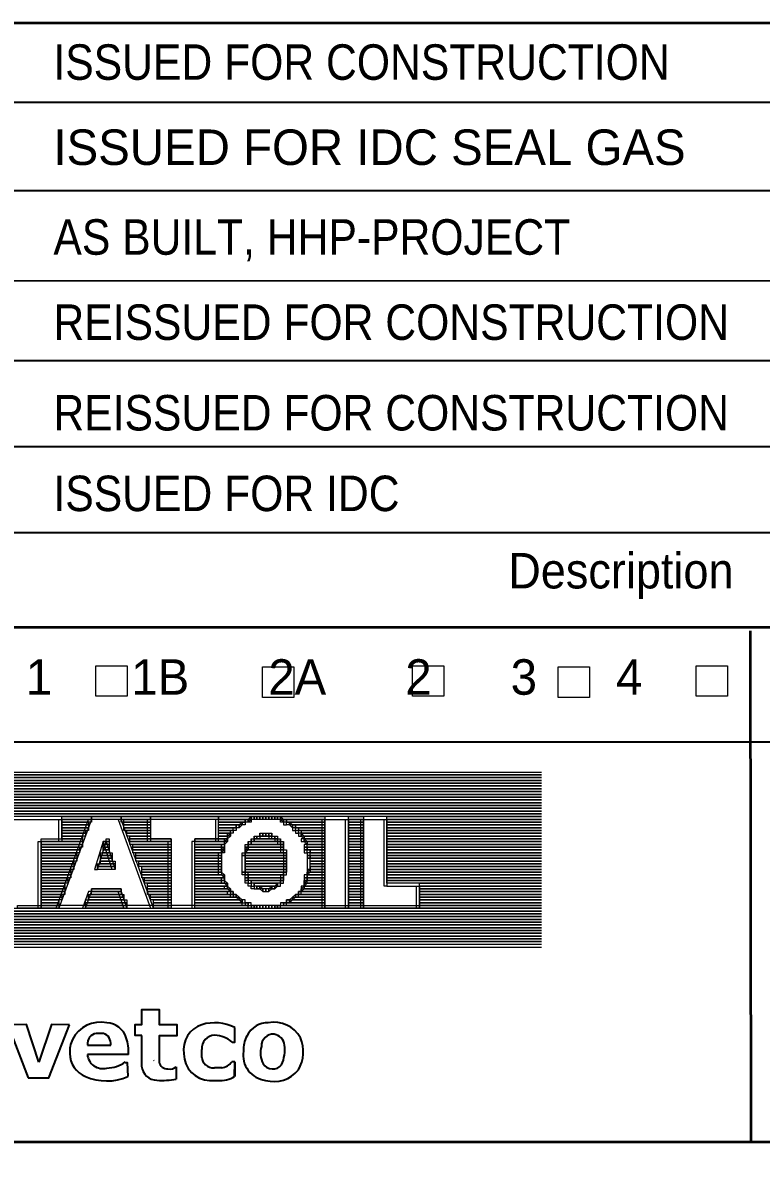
# Model space of a CAD drawing. Header units: millimetres. Extents: x 2 to 843, y -2 to 592.
# Drawn here: x 683.9 to 736, y 80.8 to 161.6 of the extents above; entities that cross this region are included whole.
import ezdxf

# ---------------------------------------------------------------- set-up
doc = ezdxf.new("R2010")
doc.units = ezdxf.units.MM
doc.layers.add('1', color=7, linetype='Continuous', lineweight=13)
doc.layers.add('35', color=7, linetype='Continuous', lineweight=25)
doc.layers.add('36', color=7, linetype='Continuous')

msp = doc.modelspace()

# ---------------------------------------------------------------- linework, layer by layer
at = {"layer": '1', "lineweight": 35}
for p, q in [((650.479, 161.569), (830.701, 161.569)), ((830.898, 118.987), (650.449, 118.972)), ((735.191, 118.732), (735.23, 82.687))]:
    msp.add_line(p, q, dxfattribs=at)
at = {"layer": '1', "lineweight": 25}
for p, q in [((650.466, 149.771), (830.91, 149.771)), ((650.468, 143.446), (830.909, 143.349)), ((650.469, 137.787), (830.911, 137.782)), ((650.458, 131.728), (830.916, 131.728)), ((650.454, 125.664), (830.904, 125.664)), ((650.364, 110.915), (830.917, 110.915))]:
    msp.add_line(p, q, dxfattribs=at)
at = {"layer": '1'}
for p, q in [((661.028, 108.78), (720.48, 108.78)), ((661.028, 108.584), (720.48, 108.584)), ((661.028, 108.388), (720.48, 108.388)), ((669.364, 108.192), (720.48, 108.192)), ((669.572, 107.996), (720.48, 107.996)), ((669.78, 107.801), (720.48, 107.801)), ((669.989, 107.605), (720.48, 107.605)), ((670.198, 107.409), (720.48, 107.409)), ((670.406, 107.213), (720.48, 107.213)), ((670.614, 107.017), (720.48, 107.017)), ((670.823, 106.821), (720.48, 106.821)), ((671.031, 106.626), (720.48, 106.626)), ((671.239, 106.626), (720.48, 106.626)), ((671.448, 106.43), (720.48, 106.43)), ((671.656, 106.234), (720.48, 106.234)), ((672.073, 106.038), (720.48, 106.038)), ((679.783, 105.843), (720.48, 105.843)), ((709.582, 105.646), (720.48, 105.646)), ((709.582, 105.45), (720.48, 105.45)), ((709.582, 105.255), (720.48, 105.255)), ((709.582, 105.059), (720.48, 105.059)), ((709.582, 104.863), (720.48, 104.863)), ((709.582, 104.667), (720.48, 104.667)), ((709.582, 104.472), (720.48, 104.472)), ((709.582, 104.276), (720.48, 104.276)), ((709.582, 104.08), (720.48, 104.08)), ((709.582, 103.884), (720.48, 103.884)), ((709.582, 103.688), (720.48, 103.688)), ((709.582, 103.492), (720.48, 103.492)), ((709.582, 103.296), (720.48, 103.296)), ((709.582, 103.101), (720.48, 103.101)), ((709.582, 102.905), (720.48, 102.905)), ((709.582, 102.709), (720.48, 102.709)), ((709.582, 102.513), (720.48, 102.513)), ((709.582, 102.317), (720.48, 102.317)), ((709.582, 102.121), (720.48, 102.121)), ((709.582, 101.925), (720.48, 101.925)), ((709.582, 101.73), (720.48, 101.73)), ((709.582, 101.534), (720.48, 101.534)), ((709.582, 101.338), (720.48, 101.338)), ((709.582, 101.143), (720.48, 101.143)), ((711.875, 100.946), (720.48, 100.946)), ((711.875, 100.75), (720.48, 100.75)), ((711.875, 100.555), (720.48, 100.555)), ((711.875, 100.359), (720.48, 100.359)), ((711.875, 100.163), (720.48, 100.163)), ((711.875, 99.967), (720.48, 99.967)), ((711.875, 99.772), (720.48, 99.772)), ((711.875, 99.576), (720.48, 99.576)), ((711.875, 99.38), (720.48, 99.38)), ((671.239, 98.596), (720.48, 98.596)), ((671.448, 98.792), (720.48, 98.792)), ((671.865, 98.988), (720.48, 98.988)), ((672.073, 98.988), (720.48, 98.988)), ((679.991, 99.184), (720.48, 99.184)), ((661.028, 98.009), (720.48, 98.009)), ((661.028, 97.813), (720.48, 97.813)), ((669.572, 98.009), (720.48, 98.009)), ((670.406, 98.205), (720.48, 98.205)), ((670.823, 98.401), (720.48, 98.401)), ((661.028, 97.617), (720.48, 97.617)), ((661.028, 97.421), (720.48, 97.421)), ((661.028, 97.225), (720.48, 97.225)), ((661.028, 97.03), (720.48, 97.03)), ((661.028, 96.834), (720.48, 96.834))]:
    msp.add_line(p, q, dxfattribs=at)
at = {"layer": '1', "lineweight": 25}
msp.add_lwpolyline([(650.617, 155.977), (749.436, 155.977), (830.854, 155.977)], dxfattribs=at)
at = {"layer": '1'}
for points in [[(689.05, 116.265), (691.261, 116.265), (691.261, 114.12), (689.05, 114.12)], [(700.8, 116.19), (703.011, 116.19), (703.011, 114.045), (700.8, 114.045)], [(711.382, 116.265), (713.593, 116.265), (713.593, 114.12), (711.382, 114.12)], [(721.653, 116.19), (723.864, 116.19), (723.864, 114.045), (721.653, 114.045)], [(731.38, 116.265), (733.591, 116.265), (733.591, 114.12), (731.38, 114.12)], [(686.66, 105.646), (681.867, 105.646), (681.867, 105.45), (686.66, 105.45)], [(686.243, 99.184), (688.535, 105.45), (688.744, 105.45), (686.451, 99.184)], [(686.451, 103.884), (686.451, 105.45), (686.66, 105.45), (686.66, 103.884)], [(686.66, 105.646), (688.744, 105.646), (688.744, 105.45), (686.66, 105.45)], [(686.66, 105.45), (688.744, 105.45), (688.744, 105.255), (686.66, 105.255)], [(686.66, 105.45), (688.744, 105.45), (688.744, 105.255), (686.66, 105.255)], [(686.66, 105.255), (688.535, 105.255), (688.535, 105.059), (686.66, 105.059)], [(686.66, 105.059), (688.535, 105.059), (688.535, 104.863), (686.66, 104.863)], [(688.744, 105.646), (690.828, 105.646), (690.828, 105.45), (688.744, 105.45)], [(690.619, 105.45), (692.912, 99.184), (693.12, 99.184), (690.828, 105.45)], [(690.828, 105.646), (692.912, 105.646), (692.912, 105.45), (690.828, 105.45)], [(690.828, 105.45), (692.912, 105.45), (692.912, 105.255), (690.828, 105.255)], [(691.036, 105.45), (692.912, 105.45), (692.912, 105.255), (691.036, 105.255)], [(691.036, 105.255), (692.912, 105.255), (692.912, 105.059), (691.036, 105.059)], [(691.036, 105.059), (692.912, 105.059), (692.912, 104.863), (691.036, 104.863)], [(692.703, 103.884), (692.703, 105.45), (692.912, 105.45), (692.912, 103.884)], [(692.912, 105.646), (697.704, 105.646), (697.704, 105.45), (692.912, 105.45)], [(697.496, 105.45), (697.496, 103.884), (697.704, 103.884), (697.704, 105.45)], [(697.704, 105.646), (700.622, 105.646), (700.622, 105.45), (697.704, 105.45)], [(697.704, 105.45), (699.997, 105.45), (699.997, 105.255), (697.704, 105.255)], [(697.704, 105.45), (699.58, 105.45), (699.58, 105.255), (697.704, 105.255)], [(697.704, 105.255), (699.372, 105.255), (699.372, 105.059), (697.704, 105.059)], [(697.704, 105.059), (698.954, 105.059), (698.954, 104.863), (697.704, 104.863)], [(698.954, 105.059), (699.163, 105.059), (699.163, 104.863), (698.954, 104.863)], [(699.163, 105.059), (699.372, 105.255), (699.372, 105.059), (699.163, 104.863)], [(699.163, 105.059), (699.163, 105.059), (699.163, 104.863), (699.163, 104.863)], [(699.372, 105.255), (699.372, 105.255), (699.372, 105.059), (699.372, 105.059)], [(699.372, 105.255), (699.58, 105.255), (699.58, 105.059), (699.372, 105.059)], [(699.372, 105.059), (699.372, 105.255), (699.58, 105.255), (699.58, 105.059)], [(699.58, 105.45), (699.788, 105.45), (699.788, 105.255), (699.58, 105.255)], [(699.788, 105.45), (699.997, 105.646), (699.997, 105.45), (699.788, 105.255)], [(699.788, 105.45), (699.788, 105.45), (699.788, 105.255), (699.788, 105.255)], [(699.997, 105.646), (699.997, 105.646), (699.997, 105.45), (699.997, 105.45)], [(699.997, 105.646), (700.205, 105.646), (700.205, 105.45), (699.997, 105.45)], [(700.205, 105.646), (700.413, 105.646), (700.413, 105.45), (700.205, 105.45)], [(700.413, 105.646), (700.413, 105.646), (700.413, 105.45), (700.413, 105.45)], [(700.413, 105.646), (700.622, 105.646), (700.622, 105.45), (700.413, 105.45)], [(700.622, 105.646), (700.622, 105.646), (700.622, 105.45), (700.622, 105.45)], [(700.622, 105.646), (700.83, 105.646), (700.83, 105.45), (700.622, 105.45)], [(700.83, 105.646), (701.039, 105.646), (701.039, 105.45), (700.83, 105.45)], [(701.039, 105.646), (701.039, 105.646), (701.039, 105.45), (701.039, 105.45)], [(701.039, 105.646), (701.247, 105.646), (701.247, 105.45), (701.039, 105.45)], [(701.247, 105.646), (701.455, 105.646), (701.455, 105.45), (701.247, 105.45)], [(701.455, 105.646), (701.455, 105.646), (701.455, 105.45), (701.455, 105.45)], [(701.455, 105.646), (701.664, 105.646), (701.664, 105.45), (701.455, 105.45)], [(701.455, 105.646), (705.206, 105.646), (705.206, 105.45), (701.455, 105.45)], [(701.664, 105.646), (701.664, 105.646), (701.664, 105.45), (701.664, 105.45)], [(701.664, 105.646), (701.872, 105.646), (701.872, 105.45), (701.664, 105.45)], [(701.872, 105.646), (702.08, 105.646), (702.08, 105.45), (701.872, 105.45)], [(702.08, 105.646), (702.08, 105.646), (702.08, 105.45), (702.08, 105.45)], [(702.08, 105.646), (702.289, 105.45), (702.289, 105.255), (702.08, 105.45)], [(702.08, 105.45), (705.206, 105.45), (705.206, 105.255), (702.08, 105.255)], [(702.289, 105.45), (702.289, 105.45), (702.289, 105.255), (702.289, 105.255)], [(702.289, 105.45), (702.497, 105.45), (702.497, 105.255), (702.289, 105.255)], [(702.289, 105.255), (702.289, 105.059), (702.497, 105.059), (702.497, 105.255)], [(702.497, 105.45), (705.206, 105.45), (705.206, 105.255), (702.497, 105.255)], [(702.497, 105.255), (702.706, 105.255), (702.706, 105.059), (702.497, 105.059)], [(702.706, 105.255), (702.706, 105.255), (702.706, 105.059), (702.706, 105.059)], [(702.706, 105.255), (702.914, 105.059), (702.914, 104.863), (702.706, 105.059)], [(702.706, 105.255), (705.206, 105.255), (705.206, 105.059), (702.706, 105.059)], [(702.914, 105.059), (702.914, 105.059), (702.914, 104.863), (702.914, 104.863)], [(702.914, 105.059), (703.122, 105.059), (703.122, 104.863), (702.914, 104.863)], [(703.122, 105.059), (705.206, 105.059), (705.206, 104.863), (703.122, 104.863)], [(704.998, 105.45), (704.998, 99.184), (705.206, 99.184), (705.206, 105.45)], [(706.873, 105.646), (705.206, 105.646), (705.206, 105.45), (706.873, 105.45)], [(706.665, 99.184), (706.665, 105.45), (706.873, 105.45), (706.873, 99.184)], [(706.873, 105.646), (707.915, 105.646), (707.915, 105.45), (706.873, 105.45)], [(706.873, 105.45), (707.915, 105.45), (707.915, 105.255), (706.873, 105.255)], [(706.873, 105.45), (707.915, 105.45), (707.915, 105.255), (706.873, 105.255)], [(706.873, 105.255), (707.915, 105.255), (707.915, 105.059), (706.873, 105.059)], [(706.873, 105.059), (707.915, 105.059), (707.915, 104.863), (706.873, 104.863)], [(707.707, 105.45), (707.707, 99.184), (707.915, 99.184), (707.915, 105.45)], [(709.582, 105.646), (707.915, 105.646), (707.915, 105.45), (709.582, 105.45)], [(709.374, 100.75), (709.374, 105.45), (709.582, 105.45), (709.582, 100.75)], [(686.66, 104.863), (688.535, 104.863), (688.535, 104.667), (686.66, 104.667)], [(686.66, 104.667), (688.327, 104.667), (688.327, 104.472), (686.66, 104.472)], [(686.66, 104.472), (688.327, 104.472), (688.327, 104.276), (686.66, 104.276)], [(686.66, 104.472), (688.327, 104.472), (688.327, 104.276), (686.66, 104.276)], [(686.66, 104.276), (688.119, 104.276), (688.119, 104.08), (686.66, 104.08)], [(691.036, 104.863), (692.912, 104.863), (692.912, 104.667), (691.036, 104.667)], [(691.244, 104.667), (692.912, 104.667), (692.912, 104.472), (691.244, 104.472)], [(691.244, 104.472), (692.912, 104.472), (692.912, 104.276), (691.244, 104.276)], [(691.244, 104.472), (692.912, 104.472), (692.912, 104.276), (691.244, 104.276)], [(691.453, 104.276), (692.912, 104.276), (692.912, 104.08), (691.453, 104.08)], [(697.704, 104.863), (698.954, 104.863), (698.954, 104.667), (697.704, 104.667)], [(697.704, 104.667), (698.746, 104.667), (698.746, 104.472), (697.704, 104.472)], [(697.704, 104.472), (698.538, 104.472), (698.538, 104.276), (697.704, 104.276)], [(697.704, 104.472), (698.538, 104.472), (698.538, 104.276), (697.704, 104.276)], [(697.704, 104.276), (698.329, 104.276), (698.329, 104.08), (697.704, 104.08)], [(698.329, 104.276), (698.538, 104.472), (698.538, 104.276), (698.329, 104.08)], [(698.329, 104.276), (698.329, 104.472), (698.538, 104.472), (698.538, 104.276)], [(698.329, 104.276), (698.329, 104.276), (698.329, 104.08), (698.329, 104.08)], [(698.538, 104.667), (698.746, 104.667), (698.746, 104.472), (698.538, 104.472)], [(698.538, 104.472), (698.538, 104.667), (698.746, 104.667), (698.746, 104.472)], [(698.538, 104.472), (698.538, 104.472), (698.538, 104.276), (698.538, 104.276)], [(698.746, 104.863), (698.954, 104.863), (698.954, 104.667), (698.746, 104.667)], [(698.746, 104.667), (698.746, 104.863), (698.954, 104.863), (698.954, 104.667)], [(700.205, 104.276), (700.205, 104.276), (700.205, 104.08), (700.205, 104.08)], [(700.205, 104.276), (700.413, 104.276), (700.413, 104.08), (700.205, 104.08)], [(700.205, 104.276), (701.664, 104.276), (701.664, 104.08), (700.205, 104.08)], [(700.413, 104.276), (700.413, 104.276), (700.413, 104.08), (700.413, 104.08)], [(700.413, 104.276), (700.622, 104.276), (700.622, 104.08), (700.413, 104.08)], [(700.413, 104.08), (700.413, 104.276), (700.622, 104.276), (700.622, 104.08)], [(700.622, 104.472), (700.622, 104.472), (700.622, 104.276), (700.622, 104.276)], [(700.622, 104.472), (700.83, 104.472), (700.83, 104.276), (700.622, 104.276)], [(700.622, 104.472), (701.247, 104.472), (701.247, 104.276), (700.622, 104.276)], [(700.83, 104.472), (700.83, 104.472), (700.83, 104.276), (700.83, 104.276)], [(700.83, 104.472), (701.039, 104.472), (701.039, 104.276), (700.83, 104.276)], [(701.039, 104.472), (701.039, 104.472), (701.039, 104.276), (701.039, 104.276)], [(701.039, 104.472), (701.039, 104.472), (701.039, 104.276), (701.039, 104.276)], [(701.039, 104.472), (701.247, 104.472), (701.247, 104.276), (701.039, 104.276)], [(701.247, 104.472), (701.247, 104.472), (701.247, 104.276), (701.247, 104.276)], [(701.247, 104.472), (701.455, 104.472), (701.455, 104.276), (701.247, 104.276)], [(701.247, 104.276), (701.247, 104.08), (701.455, 104.08), (701.455, 104.276)], [(701.455, 104.472), (701.455, 104.472), (701.455, 104.276), (701.455, 104.276)], [(701.455, 104.276), (701.664, 104.276), (701.664, 104.08), (701.455, 104.08)], [(701.664, 104.276), (701.664, 104.276), (701.664, 104.08), (701.664, 104.08)], [(701.664, 104.276), (701.664, 104.276), (701.664, 104.08), (701.664, 104.08)], [(701.664, 104.276), (701.872, 104.276), (701.872, 104.08), (701.664, 104.08)], [(702.914, 104.863), (702.914, 104.667), (703.122, 104.667), (703.122, 104.863)], [(703.122, 104.863), (703.331, 104.863), (703.331, 104.667), (703.122, 104.667)], [(703.122, 104.863), (705.206, 104.863), (705.206, 104.667), (703.122, 104.667)], [(703.122, 104.667), (703.122, 104.472), (703.331, 104.472), (703.331, 104.667)], [(703.331, 104.667), (703.539, 104.667), (703.539, 104.472), (703.331, 104.472)], [(703.331, 104.667), (705.206, 104.667), (705.206, 104.472), (703.331, 104.472)], [(703.331, 104.472), (703.331, 104.276), (703.539, 104.276), (703.539, 104.472)], [(703.539, 104.472), (703.539, 104.472), (703.539, 104.276), (703.539, 104.276)], [(703.539, 104.472), (703.747, 104.276), (703.747, 104.08), (703.539, 104.276)], [(703.539, 104.472), (705.206, 104.472), (705.206, 104.276), (703.539, 104.276)], [(703.539, 104.472), (705.206, 104.472), (705.206, 104.276), (703.539, 104.276)], [(703.747, 104.276), (703.747, 104.276), (703.747, 104.08), (703.747, 104.08)], [(703.747, 104.276), (705.206, 104.276), (705.206, 104.08), (703.747, 104.08)], [(706.873, 104.863), (707.915, 104.863), (707.915, 104.667), (706.873, 104.667)], [(706.873, 104.667), (707.915, 104.667), (707.915, 104.472), (706.873, 104.472)], [(706.873, 104.472), (707.915, 104.472), (707.915, 104.276), (706.873, 104.276)], [(706.873, 104.472), (707.915, 104.472), (707.915, 104.276), (706.873, 104.276)], [(706.873, 104.276), (707.915, 104.276), (707.915, 104.08), (706.873, 104.08)], [(684.993, 99.184), (684.993, 103.884), (685.201, 103.884), (685.201, 99.184)], [(685.201, 104.08), (686.66, 104.08), (686.66, 103.884), (685.201, 103.884)], [(685.201, 104.08), (688.119, 104.08), (688.119, 103.884), (685.201, 103.884)], [(685.201, 103.884), (688.119, 103.884), (688.119, 103.688), (685.201, 103.688)], [(685.201, 103.688), (688.119, 103.688), (688.119, 103.492), (685.201, 103.492)], [(685.201, 103.492), (687.91, 103.492), (687.91, 103.296), (685.201, 103.296)], [(689.577, 103.884), (688.952, 101.925), (689.161, 101.925), (689.786, 103.884)], [(690.202, 101.925), (689.577, 103.884), (689.786, 103.884), (690.411, 101.925)], [(689.577, 103.688), (689.994, 103.688), (689.994, 103.492), (689.577, 103.492)], [(689.577, 103.492), (689.994, 103.492), (689.994, 103.296), (689.577, 103.296)], [(689.786, 104.08), (689.994, 104.08), (689.994, 103.884), (689.786, 103.884)], [(689.786, 103.884), (689.994, 103.884), (689.994, 103.688), (689.786, 103.688)], [(691.453, 104.08), (694.37, 104.08), (694.37, 103.884), (691.453, 103.884)], [(691.453, 103.884), (694.37, 103.884), (694.37, 103.688), (691.453, 103.688)], [(691.661, 103.688), (694.37, 103.688), (694.37, 103.492), (691.661, 103.492)], [(691.661, 103.492), (694.37, 103.492), (694.37, 103.296), (691.661, 103.296)], [(694.37, 104.08), (692.912, 104.08), (692.912, 103.884), (694.37, 103.884)], [(694.161, 99.184), (694.161, 103.884), (694.37, 103.884), (694.37, 99.184)], [(695.829, 103.884), (695.829, 99.184), (696.037, 99.184), (696.037, 103.884)], [(697.704, 104.08), (696.037, 104.08), (696.037, 103.884), (697.704, 103.884)], [(696.037, 104.08), (698.329, 104.08), (698.329, 103.884), (696.037, 103.884)], [(696.037, 103.884), (698.121, 103.884), (698.121, 103.688), (696.037, 103.688)], [(696.037, 103.688), (698.121, 103.688), (698.121, 103.492), (696.037, 103.492)], [(696.037, 103.492), (698.121, 103.492), (698.121, 103.296), (696.037, 103.296)], [(697.913, 103.492), (697.913, 103.688), (698.121, 103.688), (698.121, 103.492)], [(697.913, 103.296), (698.121, 103.492), (698.121, 103.296), (697.913, 103.101)], [(697.913, 103.296), (697.913, 103.492), (698.121, 103.492), (698.121, 103.296)], [(698.121, 103.884), (698.329, 104.08), (698.329, 103.884), (698.121, 103.688)], [(698.121, 103.884), (698.121, 104.08), (698.329, 104.08), (698.329, 103.884)], [(698.121, 103.884), (698.121, 103.884), (698.121, 103.688), (698.121, 103.688)], [(698.121, 103.492), (698.121, 103.492), (698.121, 103.296), (698.121, 103.296)], [(698.329, 104.08), (698.329, 104.08), (698.329, 103.884), (698.329, 103.884)], [(699.58, 103.492), (699.58, 103.688), (699.788, 103.688), (699.788, 103.492)], [(699.58, 103.296), (699.788, 103.492), (699.788, 103.296), (699.58, 103.101)], [(699.58, 103.296), (699.58, 103.492), (699.788, 103.492), (699.788, 103.296)], [(699.788, 103.884), (699.788, 103.884), (699.788, 103.688), (699.788, 103.688)], [(699.788, 103.884), (699.997, 103.884), (699.997, 103.688), (699.788, 103.688)], [(699.788, 103.688), (699.788, 103.884), (699.997, 103.884), (699.997, 103.688)], [(699.788, 103.688), (699.788, 103.688), (699.788, 103.492), (699.788, 103.492)], [(699.788, 103.688), (702.289, 103.688), (702.289, 103.492), (699.788, 103.492)], [(699.788, 103.688), (702.289, 103.688), (702.289, 103.492), (699.788, 103.492)], [(699.788, 103.492), (699.788, 103.492), (699.788, 103.296), (699.788, 103.296)], [(699.788, 103.492), (699.788, 103.492), (699.788, 103.296), (699.788, 103.296)], [(699.788, 103.492), (702.289, 103.492), (702.289, 103.296), (699.788, 103.296)], [(699.997, 104.08), (699.997, 104.08), (699.997, 103.884), (699.997, 103.884)], [(699.997, 104.08), (700.205, 104.08), (700.205, 103.884), (699.997, 103.884)], [(699.997, 103.884), (699.997, 104.08), (700.205, 104.08), (700.205, 103.884)], [(699.997, 104.08), (702.08, 104.08), (702.08, 103.884), (699.997, 103.884)], [(699.997, 103.884), (702.08, 103.884), (702.08, 103.688), (699.997, 103.688)], [(700.205, 104.08), (700.205, 104.08), (700.205, 103.884), (700.205, 103.884)], [(701.664, 104.08), (701.664, 103.884), (701.872, 103.884), (701.872, 104.08)], [(701.872, 104.08), (701.872, 104.08), (701.872, 103.884), (701.872, 103.884)], [(701.872, 104.08), (702.08, 104.08), (702.08, 103.884), (701.872, 103.884)], [(701.872, 103.884), (701.872, 103.688), (702.08, 103.688), (702.08, 103.884)], [(702.08, 104.08), (702.08, 104.08), (702.08, 103.884), (702.08, 103.884)], [(702.08, 103.884), (702.289, 103.884), (702.289, 103.688), (702.08, 103.688)], [(702.08, 103.688), (702.08, 103.492), (702.289, 103.492), (702.289, 103.688)], [(702.08, 103.492), (702.08, 103.296), (702.289, 103.296), (702.289, 103.492)], [(702.289, 103.884), (702.289, 103.884), (702.289, 103.688), (702.289, 103.688)], [(702.289, 103.688), (702.289, 103.688), (702.289, 103.492), (702.289, 103.492)], [(702.289, 103.492), (702.289, 103.492), (702.289, 103.296), (702.289, 103.296)], [(702.289, 103.492), (702.289, 103.492), (702.289, 103.296), (702.289, 103.296)], [(703.539, 104.08), (703.539, 103.884), (703.747, 103.884), (703.747, 104.08)], [(703.747, 104.08), (703.747, 104.08), (703.747, 103.884), (703.747, 103.884)], [(703.747, 104.08), (703.956, 103.884), (703.956, 103.688), (703.747, 103.884)], [(703.747, 104.08), (705.206, 104.08), (705.206, 103.884), (703.747, 103.884)], [(703.747, 103.688), (703.747, 103.492), (703.956, 103.492), (703.956, 103.688)], [(703.747, 103.492), (703.747, 103.296), (703.956, 103.296), (703.956, 103.492)], [(703.956, 103.884), (703.956, 103.884), (703.956, 103.688), (703.956, 103.688)], [(703.956, 103.884), (705.206, 103.884), (705.206, 103.688), (703.956, 103.688)], [(703.956, 103.688), (705.206, 103.688), (705.206, 103.492), (703.956, 103.492)], [(703.956, 103.492), (703.956, 103.492), (703.956, 103.296), (703.956, 103.296)], [(703.956, 103.492), (705.206, 103.492), (705.206, 103.296), (703.956, 103.296)], [(706.873, 104.08), (707.915, 104.08), (707.915, 103.884), (706.873, 103.884)], [(706.873, 103.884), (707.915, 103.884), (707.915, 103.688), (706.873, 103.688)], [(706.873, 103.688), (707.915, 103.688), (707.915, 103.492), (706.873, 103.492)], [(706.873, 103.492), (707.915, 103.492), (707.915, 103.296), (706.873, 103.296)], [(685.201, 103.296), (687.91, 103.296), (687.91, 103.101), (685.201, 103.101)], [(685.201, 103.296), (687.91, 103.296), (687.91, 103.101), (685.201, 103.101)], [(685.201, 103.101), (687.702, 103.101), (687.702, 102.905), (685.201, 102.905)], [(685.201, 102.905), (687.702, 102.905), (687.702, 102.709), (685.201, 102.709)], [(685.201, 102.709), (687.702, 102.709), (687.702, 102.513), (685.201, 102.513)], [(689.369, 103.101), (690.202, 103.101), (690.202, 102.905), (689.369, 102.905)], [(689.369, 102.905), (690.202, 102.905), (690.202, 102.709), (689.369, 102.709)], [(689.369, 102.709), (690.202, 102.709), (690.202, 102.513), (689.369, 102.513)], [(689.577, 103.296), (689.994, 103.296), (689.994, 103.101), (689.577, 103.101)], [(689.577, 103.296), (689.994, 103.296), (689.994, 103.101), (689.577, 103.101)], [(691.661, 103.296), (694.37, 103.296), (694.37, 103.101), (691.661, 103.101)], [(691.661, 103.296), (694.37, 103.296), (694.37, 103.101), (691.661, 103.101)], [(691.869, 103.101), (694.37, 103.101), (694.37, 102.905), (691.869, 102.905)], [(691.869, 102.905), (694.37, 102.905), (694.37, 102.709), (691.869, 102.709)], [(691.869, 102.709), (694.37, 102.709), (694.37, 102.513), (691.869, 102.513)], [(696.037, 103.296), (698.121, 103.296), (698.121, 103.101), (696.037, 103.101)], [(696.037, 103.296), (697.913, 103.296), (697.913, 103.101), (696.037, 103.101)], [(696.037, 103.101), (697.913, 103.101), (697.913, 102.905), (696.037, 102.905)], [(696.037, 102.905), (697.913, 102.905), (697.913, 102.709), (696.037, 102.709)], [(696.037, 102.709), (697.913, 102.709), (697.913, 102.513), (696.037, 102.513)], [(697.704, 102.905), (697.704, 103.101), (697.913, 103.101), (697.913, 102.905)], [(697.704, 102.709), (697.704, 102.905), (697.913, 102.905), (697.913, 102.709)], [(697.704, 101.925), (697.704, 102.709), (697.913, 102.709), (697.913, 101.925)], [(697.913, 103.296), (697.913, 103.296), (697.913, 103.101), (697.913, 103.101)], [(697.913, 102.905), (697.913, 102.905), (697.913, 102.709), (697.913, 102.709)], [(699.372, 102.905), (699.372, 103.101), (699.58, 103.101), (699.58, 102.905)], [(699.372, 101.73), (699.372, 102.905), (699.58, 102.905), (699.58, 101.73)], [(699.58, 103.296), (699.58, 103.296), (699.58, 103.101), (699.58, 103.101)], [(699.58, 103.296), (702.497, 103.296), (702.497, 103.101), (699.58, 103.101)], [(699.58, 103.101), (702.497, 103.101), (702.497, 102.905), (699.58, 102.905)], [(699.58, 102.905), (702.497, 102.905), (702.497, 102.709), (699.58, 102.709)], [(699.58, 102.709), (702.497, 102.709), (702.497, 102.513), (699.58, 102.513)], [(702.08, 103.296), (702.08, 103.101), (702.289, 103.101), (702.289, 103.296)], [(702.289, 103.296), (702.497, 103.296), (702.497, 103.101), (702.289, 103.101)], [(702.289, 103.101), (702.289, 102.905), (702.497, 102.905), (702.497, 103.101)], [(702.289, 102.905), (702.289, 101.73), (702.497, 101.73), (702.497, 102.905)], [(703.747, 103.296), (703.747, 103.101), (703.956, 103.101), (703.956, 103.296)], [(703.956, 103.296), (704.165, 103.296), (704.165, 103.101), (703.956, 103.101)], [(703.956, 103.296), (705.206, 103.296), (705.206, 103.101), (703.956, 103.101)], [(703.956, 103.101), (703.956, 102.905), (704.165, 102.905), (704.165, 103.101)], [(703.956, 102.905), (703.956, 102.709), (704.165, 102.709), (704.165, 102.905)], [(703.956, 102.709), (703.956, 101.925), (704.165, 101.925), (704.165, 102.709)], [(704.165, 103.296), (705.206, 103.296), (705.206, 103.101), (704.165, 103.101)], [(704.165, 103.101), (705.206, 103.101), (705.206, 102.905), (704.165, 102.905)], [(704.165, 102.905), (704.165, 102.905), (704.165, 102.709), (704.165, 102.709)], [(704.165, 102.905), (705.206, 102.905), (705.206, 102.709), (704.165, 102.709)], [(704.165, 102.709), (705.206, 102.709), (705.206, 102.513), (704.165, 102.513)], [(706.873, 103.296), (707.915, 103.296), (707.915, 103.101), (706.873, 103.101)], [(706.873, 103.296), (707.915, 103.296), (707.915, 103.101), (706.873, 103.101)], [(706.873, 103.101), (707.915, 103.101), (707.915, 102.905), (706.873, 102.905)], [(706.873, 102.905), (707.915, 102.905), (707.915, 102.709), (706.873, 102.709)], [(706.873, 102.709), (707.915, 102.709), (707.915, 102.513), (706.873, 102.513)], [(685.201, 102.513), (687.494, 102.513), (687.494, 102.317), (685.201, 102.317)], [(685.201, 102.317), (687.494, 102.317), (687.494, 102.121), (685.201, 102.121)], [(685.201, 102.317), (687.494, 102.317), (687.494, 102.121), (685.201, 102.121)], [(685.201, 102.121), (687.494, 102.121), (687.494, 101.925), (685.201, 101.925)], [(685.201, 101.925), (687.285, 101.925), (687.285, 101.73), (685.201, 101.73)], [(689.161, 102.317), (690.411, 102.317), (690.411, 102.121), (689.161, 102.121)], [(689.161, 102.121), (690.411, 102.121), (690.411, 101.925), (689.161, 101.925)], [(689.161, 102.121), (690.411, 102.121), (690.411, 101.925), (689.161, 101.925)], [(689.369, 102.513), (690.411, 102.513), (690.411, 102.317), (689.369, 102.317)], [(692.078, 102.513), (694.37, 102.513), (694.37, 102.317), (692.078, 102.317)], [(692.078, 102.317), (694.37, 102.317), (694.37, 102.121), (692.078, 102.121)], [(692.078, 102.317), (694.37, 102.317), (694.37, 102.121), (692.078, 102.121)], [(692.287, 102.121), (694.37, 102.121), (694.37, 101.925), (692.287, 101.925)], [(692.287, 101.925), (694.37, 101.925), (694.37, 101.73), (692.287, 101.73)], [(696.037, 102.513), (697.913, 102.513), (697.913, 102.317), (696.037, 102.317)], [(696.037, 102.317), (697.913, 102.317), (697.913, 102.121), (696.037, 102.121)], [(696.037, 102.317), (697.913, 102.317), (697.913, 102.121), (696.037, 102.121)], [(696.037, 102.121), (697.913, 102.121), (697.913, 101.925), (696.037, 101.925)], [(696.037, 101.925), (697.913, 101.925), (697.913, 101.73), (696.037, 101.73)], [(697.704, 101.73), (697.704, 101.925), (697.913, 101.925), (697.913, 101.73)], [(697.913, 102.121), (697.913, 102.121), (697.913, 101.925), (697.913, 101.925)], [(697.913, 101.925), (697.913, 101.925), (697.913, 101.73), (697.913, 101.73)], [(699.58, 102.513), (702.497, 102.513), (702.497, 102.317), (699.58, 102.317)], [(699.58, 102.513), (702.497, 102.513), (702.497, 102.317), (699.58, 102.317)], [(699.58, 102.317), (702.497, 102.317), (702.497, 102.121), (699.58, 102.121)], [(699.58, 102.121), (702.497, 102.121), (702.497, 101.925), (699.58, 101.925)], [(699.58, 101.925), (702.497, 101.925), (702.497, 101.73), (699.58, 101.73)], [(703.956, 101.925), (703.956, 101.73), (704.165, 101.73), (704.165, 101.925)], [(704.165, 101.925), (703.956, 101.73), (703.956, 101.534), (704.165, 101.73)], [(704.165, 102.513), (705.206, 102.513), (705.206, 102.317), (704.165, 102.317)], [(704.165, 102.317), (705.206, 102.317), (705.206, 102.121), (704.165, 102.121)], [(704.165, 102.317), (705.206, 102.317), (705.206, 102.121), (704.165, 102.121)], [(704.165, 102.121), (704.165, 102.121), (704.165, 101.925), (704.165, 101.925)], [(704.165, 102.121), (705.206, 102.121), (705.206, 101.925), (704.165, 101.925)], [(704.165, 101.925), (704.165, 101.925), (704.165, 101.73), (704.165, 101.73)], [(704.165, 101.925), (705.206, 101.925), (705.206, 101.73), (704.165, 101.73)], [(706.873, 102.513), (707.915, 102.513), (707.915, 102.317), (706.873, 102.317)], [(706.873, 102.317), (707.915, 102.317), (707.915, 102.121), (706.873, 102.121)], [(706.873, 102.317), (707.915, 102.317), (707.915, 102.121), (706.873, 102.121)], [(706.873, 102.121), (707.915, 102.121), (707.915, 101.925), (706.873, 101.925)], [(706.873, 101.925), (707.915, 101.925), (707.915, 101.73), (706.873, 101.73)], [(685.201, 101.73), (687.285, 101.73), (687.285, 101.534), (685.201, 101.534)], [(685.201, 101.534), (687.285, 101.534), (687.285, 101.338), (685.201, 101.338)], [(685.201, 101.338), (687.076, 101.338), (687.076, 101.143), (685.201, 101.143)], [(685.201, 101.143), (687.076, 101.143), (687.076, 100.946), (685.201, 100.946)], [(685.201, 101.143), (687.076, 101.143), (687.076, 100.946), (685.201, 100.946)], [(692.287, 101.73), (694.37, 101.73), (694.37, 101.534), (692.287, 101.534)], [(692.287, 101.534), (694.37, 101.534), (694.37, 101.338), (692.287, 101.338)], [(692.494, 101.338), (694.37, 101.338), (694.37, 101.143), (692.494, 101.143)], [(692.494, 101.143), (694.37, 101.143), (694.37, 100.946), (692.494, 100.946)], [(692.494, 101.143), (694.37, 101.143), (694.37, 100.946), (692.494, 100.946)], [(696.037, 101.73), (697.913, 101.73), (697.913, 101.534), (696.037, 101.534)], [(696.037, 101.534), (698.121, 101.534), (698.121, 101.338), (696.037, 101.338)], [(696.037, 101.338), (698.121, 101.338), (698.121, 101.143), (696.037, 101.143)], [(696.037, 101.143), (698.121, 101.143), (698.121, 100.946), (696.037, 100.946)], [(696.037, 101.143), (698.121, 101.143), (698.121, 100.946), (696.037, 100.946)], [(697.704, 101.534), (697.704, 101.73), (697.913, 101.73), (697.913, 101.534)], [(698.121, 101.534), (697.913, 101.73), (697.913, 101.534), (698.121, 101.338)], [(697.913, 101.143), (697.913, 101.338), (698.121, 101.338), (698.121, 101.143)], [(697.913, 100.946), (697.913, 101.143), (698.121, 101.143), (698.121, 100.946)], [(698.121, 101.534), (698.121, 101.534), (698.121, 101.338), (698.121, 101.338)], [(698.121, 101.338), (698.121, 101.338), (698.121, 101.143), (698.121, 101.143)], [(698.329, 100.946), (698.121, 101.143), (698.121, 100.946), (698.329, 100.75)], [(699.372, 101.534), (699.372, 101.73), (699.58, 101.73), (699.58, 101.534)], [(699.788, 101.73), (699.58, 101.73), (699.58, 101.534), (699.788, 101.534)], [(699.58, 101.73), (699.58, 101.73), (699.58, 101.534), (699.58, 101.534)], [(699.58, 101.73), (702.289, 101.73), (702.289, 101.534), (699.58, 101.534)], [(699.58, 101.338), (699.58, 101.534), (699.788, 101.534), (699.788, 101.338)], [(699.58, 101.143), (699.58, 101.338), (699.788, 101.338), (699.788, 101.143)], [(699.58, 100.946), (699.58, 101.143), (699.788, 101.143), (699.788, 100.946)], [(699.788, 101.534), (699.788, 101.534), (699.788, 101.338), (699.788, 101.338)], [(699.788, 101.534), (702.289, 101.534), (702.289, 101.338), (699.788, 101.338)], [(699.788, 101.338), (699.788, 101.338), (699.788, 101.143), (699.788, 101.143)], [(699.788, 101.338), (699.788, 101.338), (699.788, 101.143), (699.788, 101.143)], [(699.788, 101.338), (702.289, 101.338), (702.289, 101.143), (699.788, 101.143)], [(699.788, 101.338), (702.289, 101.338), (702.289, 101.143), (699.788, 101.143)], [(699.997, 101.143), (699.788, 101.143), (699.788, 100.946), (699.997, 100.946)], [(699.997, 101.143), (699.997, 101.143), (699.997, 100.946), (699.997, 100.946)], [(699.997, 101.143), (702.08, 101.143), (702.08, 100.946), (699.997, 100.946)], [(702.08, 101.534), (702.08, 101.338), (702.289, 101.338), (702.289, 101.534)], [(702.08, 101.338), (702.08, 101.143), (702.289, 101.143), (702.289, 101.338)], [(702.08, 101.143), (702.08, 100.946), (702.289, 100.946), (702.289, 101.143)], [(702.289, 101.143), (702.08, 101.143), (702.08, 100.946), (702.289, 100.946)], [(702.08, 101.143), (702.08, 101.143), (702.08, 100.946), (702.08, 100.946)], [(702.289, 101.73), (702.289, 101.534), (702.497, 101.534), (702.497, 101.73)], [(702.497, 101.73), (702.289, 101.73), (702.289, 101.534), (702.497, 101.534)], [(702.289, 101.73), (702.289, 101.73), (702.289, 101.534), (702.289, 101.534)], [(702.289, 101.534), (702.289, 101.534), (702.289, 101.338), (702.289, 101.338)], [(702.289, 101.338), (702.289, 101.338), (702.289, 101.143), (702.289, 101.143)], [(702.289, 101.338), (702.289, 101.338), (702.289, 101.143), (702.289, 101.143)], [(703.747, 101.534), (703.747, 101.338), (703.956, 101.338), (703.956, 101.534)], [(703.747, 101.338), (703.747, 101.143), (703.956, 101.143), (703.956, 101.338)], [(703.747, 101.143), (703.747, 100.946), (703.956, 100.946), (703.956, 101.143)], [(703.956, 101.143), (703.747, 100.946), (703.747, 100.75), (703.956, 100.946)], [(703.747, 101.143), (705.206, 101.143), (705.206, 100.946), (703.747, 100.946)], [(703.956, 101.73), (705.206, 101.73), (705.206, 101.534), (703.956, 101.534)], [(703.956, 101.534), (703.956, 101.534), (703.956, 101.338), (703.956, 101.338)], [(703.956, 101.534), (705.206, 101.534), (705.206, 101.338), (703.956, 101.338)], [(703.956, 101.338), (703.956, 101.338), (703.956, 101.143), (703.956, 101.143)], [(703.956, 101.338), (705.206, 101.338), (705.206, 101.143), (703.956, 101.143)], [(703.956, 101.143), (705.206, 101.143), (705.206, 100.946), (703.956, 100.946)], [(706.873, 101.73), (707.915, 101.73), (707.915, 101.534), (706.873, 101.534)], [(706.873, 101.534), (707.915, 101.534), (707.915, 101.338), (706.873, 101.338)], [(706.873, 101.338), (707.915, 101.338), (707.915, 101.143), (706.873, 101.143)], [(706.873, 101.143), (707.915, 101.143), (707.915, 100.946), (706.873, 100.946)], [(706.873, 101.143), (707.915, 101.143), (707.915, 100.946), (706.873, 100.946)], [(685.201, 100.946), (686.869, 100.946), (686.869, 100.75), (685.201, 100.75)], [(685.201, 100.75), (686.869, 100.75), (686.869, 100.555), (685.201, 100.555)], [(685.201, 100.555), (686.869, 100.555), (686.869, 100.359), (685.201, 100.359)], [(685.201, 100.359), (686.869, 100.359), (686.869, 100.163), (685.201, 100.163)], [(685.201, 100.163), (686.66, 100.163), (686.66, 99.967), (685.201, 99.967)], [(685.201, 100.163), (686.66, 100.163), (686.66, 99.967), (685.201, 99.967)], [(688.535, 100.359), (688.119, 99.184), (688.327, 99.184), (688.744, 100.359)], [(688.535, 100.163), (691.036, 100.163), (691.036, 99.967), (688.535, 99.967)], [(688.535, 100.163), (691.036, 100.163), (691.036, 99.967), (688.535, 99.967)], [(690.828, 100.555), (688.744, 100.555), (688.744, 100.359), (690.828, 100.359)], [(688.744, 100.555), (690.828, 100.555), (690.828, 100.359), (688.744, 100.359)], [(688.744, 100.359), (690.828, 100.359), (690.828, 100.163), (688.744, 100.163)], [(691.036, 99.184), (690.619, 100.359), (690.828, 100.359), (691.244, 99.184)], [(692.703, 100.946), (694.37, 100.946), (694.37, 100.75), (692.703, 100.75)], [(692.703, 100.75), (694.37, 100.75), (694.37, 100.555), (692.703, 100.555)], [(692.703, 100.555), (694.37, 100.555), (694.37, 100.359), (692.703, 100.359)], [(692.703, 100.359), (694.37, 100.359), (694.37, 100.163), (692.703, 100.163)], [(692.912, 100.163), (694.37, 100.163), (694.37, 99.967), (692.912, 99.967)], [(692.912, 100.163), (694.37, 100.163), (694.37, 99.967), (692.912, 99.967)], [(696.037, 100.946), (698.329, 100.946), (698.329, 100.75), (696.037, 100.75)], [(696.037, 100.75), (698.329, 100.75), (698.329, 100.555), (696.037, 100.555)], [(696.037, 100.555), (698.538, 100.555), (698.538, 100.359), (696.037, 100.359)], [(696.037, 100.359), (698.746, 100.359), (698.746, 100.163), (696.037, 100.163)], [(696.037, 100.163), (698.746, 100.163), (698.746, 99.967), (696.037, 99.967)], [(696.037, 100.163), (698.954, 100.163), (698.954, 99.967), (696.037, 99.967)], [(698.121, 100.555), (698.121, 100.75), (698.329, 100.75), (698.329, 100.555)], [(698.329, 100.946), (698.329, 100.946), (698.329, 100.75), (698.329, 100.75)], [(698.538, 100.555), (698.329, 100.75), (698.329, 100.555), (698.538, 100.359)], [(698.329, 100.75), (698.329, 100.75), (698.329, 100.555), (698.329, 100.555)], [(698.329, 100.163), (698.329, 100.359), (698.538, 100.359), (698.538, 100.163)], [(698.538, 100.555), (698.538, 100.555), (698.538, 100.359), (698.538, 100.359)], [(698.746, 100.359), (698.538, 100.359), (698.538, 100.163), (698.746, 100.163)], [(698.538, 99.967), (698.538, 100.163), (698.746, 100.163), (698.746, 99.967)], [(698.954, 100.163), (698.746, 100.163), (698.746, 99.967), (698.954, 99.967)], [(699.163, 99.967), (698.954, 100.163), (698.954, 99.967), (699.163, 99.772)], [(698.954, 100.163), (698.954, 100.163), (698.954, 99.967), (698.954, 99.967)], [(699.788, 100.75), (699.788, 100.946), (699.997, 100.946), (699.997, 100.75)], [(700.205, 100.946), (699.997, 100.946), (699.997, 100.75), (700.205, 100.75)], [(699.997, 100.555), (699.997, 100.75), (700.205, 100.75), (700.205, 100.555)], [(700.205, 100.946), (700.205, 100.946), (700.205, 100.75), (700.205, 100.75)], [(700.205, 100.946), (700.205, 100.946), (700.205, 100.75), (700.205, 100.75)], [(700.205, 100.946), (701.872, 100.946), (701.872, 100.75), (700.205, 100.75)], [(700.413, 100.75), (700.205, 100.75), (700.205, 100.555), (700.413, 100.555)], [(700.622, 100.75), (700.413, 100.75), (700.413, 100.555), (700.622, 100.555)], [(700.413, 100.75), (700.413, 100.75), (700.413, 100.555), (700.413, 100.555)], [(700.413, 100.75), (701.664, 100.75), (701.664, 100.555), (700.413, 100.555)], [(700.83, 100.555), (700.622, 100.75), (700.622, 100.555), (700.83, 100.359)], [(700.622, 100.75), (700.622, 100.75), (700.622, 100.555), (700.622, 100.555)], [(700.622, 100.75), (700.622, 100.75), (700.622, 100.555), (700.622, 100.555)], [(701.039, 100.555), (700.83, 100.555), (700.83, 100.359), (701.039, 100.359)], [(700.83, 100.555), (700.83, 100.555), (700.83, 100.359), (700.83, 100.359)], [(701.247, 100.555), (701.039, 100.555), (701.039, 100.359), (701.247, 100.359)], [(701.039, 100.555), (701.039, 100.555), (701.039, 100.359), (701.039, 100.359)], [(701.039, 100.555), (701.039, 100.555), (701.039, 100.359), (701.039, 100.359)], [(701.455, 100.75), (701.247, 100.555), (701.247, 100.359), (701.455, 100.555)], [(701.247, 100.555), (701.247, 100.555), (701.247, 100.359), (701.247, 100.359)], [(701.664, 100.75), (701.455, 100.75), (701.455, 100.555), (701.664, 100.555)], [(701.455, 100.75), (701.455, 100.75), (701.455, 100.555), (701.455, 100.555)], [(701.455, 100.75), (701.455, 100.75), (701.455, 100.555), (701.455, 100.555)], [(701.872, 100.946), (701.664, 100.75), (701.664, 100.555), (701.872, 100.75)], [(701.664, 100.75), (701.664, 100.75), (701.664, 100.555), (701.664, 100.555)], [(701.664, 100.75), (701.664, 100.75), (701.664, 100.555), (701.664, 100.555)], [(701.872, 100.946), (701.872, 100.75), (702.08, 100.75), (702.08, 100.946)], [(702.08, 100.946), (701.872, 100.946), (701.872, 100.75), (702.08, 100.75)], [(701.872, 100.946), (701.872, 100.946), (701.872, 100.75), (701.872, 100.75)], [(701.872, 100.946), (701.872, 100.946), (701.872, 100.75), (701.872, 100.75)], [(703.122, 100.163), (702.914, 99.967), (702.914, 99.772), (703.122, 99.967)], [(703.122, 100.163), (703.122, 99.967), (703.331, 99.967), (703.331, 100.163)], [(703.331, 100.163), (703.122, 100.163), (703.122, 99.967), (703.331, 99.967)], [(703.122, 100.163), (703.122, 100.163), (703.122, 99.967), (703.122, 99.967)], [(703.122, 100.163), (705.206, 100.163), (705.206, 99.967), (703.122, 99.967)], [(703.331, 100.359), (703.331, 100.163), (703.539, 100.163), (703.539, 100.359)], [(703.539, 100.359), (703.331, 100.359), (703.331, 100.163), (703.539, 100.163)], [(703.331, 100.359), (705.206, 100.359), (705.206, 100.163), (703.331, 100.163)], [(703.331, 100.163), (705.206, 100.163), (705.206, 99.967), (703.331, 99.967)], [(703.539, 100.75), (703.539, 100.555), (703.747, 100.555), (703.747, 100.75)], [(703.747, 100.75), (703.539, 100.555), (703.539, 100.359), (703.747, 100.555)], [(703.539, 100.555), (703.539, 100.555), (703.539, 100.359), (703.539, 100.359)], [(703.539, 100.555), (705.206, 100.555), (705.206, 100.359), (703.539, 100.359)], [(703.747, 100.946), (703.747, 100.946), (703.747, 100.75), (703.747, 100.75)], [(703.747, 100.946), (705.206, 100.946), (705.206, 100.75), (703.747, 100.75)], [(703.747, 100.75), (703.747, 100.75), (703.747, 100.555), (703.747, 100.555)], [(703.747, 100.75), (705.206, 100.75), (705.206, 100.555), (703.747, 100.555)], [(706.873, 100.946), (707.915, 100.946), (707.915, 100.75), (706.873, 100.75)], [(706.873, 100.75), (707.915, 100.75), (707.915, 100.555), (706.873, 100.555)], [(706.873, 100.555), (707.915, 100.555), (707.915, 100.359), (706.873, 100.359)], [(706.873, 100.359), (707.915, 100.359), (707.915, 100.163), (706.873, 100.163)], [(706.873, 100.163), (707.915, 100.163), (707.915, 99.967), (706.873, 99.967)], [(706.873, 100.163), (707.915, 100.163), (707.915, 99.967), (706.873, 99.967)], [(711.875, 100.946), (709.582, 100.946), (709.582, 100.75), (711.875, 100.75)], [(711.666, 99.184), (711.666, 100.75), (711.875, 100.75), (711.875, 99.184)], [(683.534, 99.38), (685.201, 99.38), (685.201, 99.184), (683.534, 99.184)], [(685.201, 99.967), (686.66, 99.967), (686.66, 99.772), (685.201, 99.772)], [(685.201, 99.772), (686.451, 99.772), (686.451, 99.576), (685.201, 99.576)], [(685.201, 99.576), (686.451, 99.576), (686.451, 99.38), (685.201, 99.38)], [(685.201, 99.38), (686.451, 99.38), (686.451, 99.184), (685.201, 99.184)], [(688.327, 99.38), (686.451, 99.38), (686.451, 99.184), (688.327, 99.184)], [(688.327, 99.772), (691.244, 99.772), (691.244, 99.576), (688.327, 99.576)], [(688.327, 99.576), (691.244, 99.576), (691.244, 99.38), (688.327, 99.38)], [(688.327, 99.38), (691.244, 99.38), (691.244, 99.184), (688.327, 99.184)], [(688.535, 99.967), (691.036, 99.967), (691.036, 99.772), (688.535, 99.772)], [(693.12, 99.38), (691.244, 99.38), (691.244, 99.184), (693.12, 99.184)], [(692.912, 99.967), (694.37, 99.967), (694.37, 99.772), (692.912, 99.772)], [(693.12, 99.772), (694.37, 99.772), (694.37, 99.576), (693.12, 99.576)], [(693.12, 99.576), (694.37, 99.576), (694.37, 99.38), (693.12, 99.38)], [(693.12, 99.38), (694.37, 99.38), (694.37, 99.184), (693.12, 99.184)], [(696.037, 99.38), (694.37, 99.38), (694.37, 99.184), (696.037, 99.184)], [(696.037, 99.967), (699.163, 99.967), (699.163, 99.772), (696.037, 99.772)], [(696.037, 99.772), (699.372, 99.772), (699.372, 99.576), (696.037, 99.576)], [(696.037, 99.576), (699.788, 99.576), (699.788, 99.38), (696.037, 99.38)], [(696.037, 99.38), (700.413, 99.38), (700.413, 99.184), (696.037, 99.184)], [(699.372, 99.772), (699.163, 99.967), (699.163, 99.772), (699.372, 99.576)], [(699.163, 99.967), (699.163, 99.967), (699.163, 99.772), (699.163, 99.772)], [(699.58, 99.772), (699.372, 99.772), (699.372, 99.576), (699.58, 99.576)], [(699.372, 99.772), (699.372, 99.772), (699.372, 99.576), (699.372, 99.576)], [(699.372, 99.38), (699.372, 99.576), (699.58, 99.576), (699.58, 99.38)], [(699.788, 99.576), (699.58, 99.576), (699.58, 99.38), (699.788, 99.38)], [(699.997, 99.576), (699.788, 99.576), (699.788, 99.38), (699.997, 99.38)], [(699.788, 99.576), (699.788, 99.576), (699.788, 99.38), (699.788, 99.38)], [(699.788, 99.184), (699.788, 99.38), (699.997, 99.38), (699.997, 99.184)], [(700.205, 99.38), (699.997, 99.38), (699.997, 99.184), (700.205, 99.184)], [(700.413, 99.38), (700.205, 99.38), (700.205, 99.184), (700.413, 99.184)], [(700.622, 99.38), (700.413, 99.38), (700.413, 99.184), (700.622, 99.184)], [(700.413, 99.38), (700.413, 99.38), (700.413, 99.184), (700.413, 99.184)], [(700.83, 99.38), (700.622, 99.38), (700.622, 99.184), (700.83, 99.184)], [(700.622, 99.38), (700.622, 99.38), (700.622, 99.184), (700.622, 99.184)], [(701.039, 99.38), (700.83, 99.38), (700.83, 99.184), (701.039, 99.184)], [(701.247, 99.38), (701.039, 99.38), (701.039, 99.184), (701.247, 99.184)], [(701.039, 99.38), (701.039, 99.38), (701.039, 99.184), (701.039, 99.184)], [(701.455, 99.38), (701.247, 99.38), (701.247, 99.184), (701.455, 99.184)], [(701.664, 99.38), (701.455, 99.38), (701.455, 99.184), (701.664, 99.184)], [(701.455, 99.38), (701.455, 99.38), (701.455, 99.184), (701.455, 99.184)], [(701.872, 99.38), (701.664, 99.38), (701.664, 99.184), (701.872, 99.184)], [(701.664, 99.38), (701.664, 99.38), (701.664, 99.184), (701.664, 99.184)], [(701.664, 99.38), (705.206, 99.38), (705.206, 99.184), (701.664, 99.184)], [(701.872, 99.38), (701.872, 99.184), (702.08, 99.184), (702.08, 99.38)], [(702.08, 99.38), (701.872, 99.38), (701.872, 99.184), (702.08, 99.184)], [(702.289, 99.576), (702.08, 99.576), (702.08, 99.38), (702.289, 99.38)], [(702.289, 99.576), (702.289, 99.38), (702.497, 99.38), (702.497, 99.576)], [(702.497, 99.576), (702.289, 99.576), (702.289, 99.38), (702.497, 99.38)], [(702.289, 99.576), (702.289, 99.576), (702.289, 99.38), (702.289, 99.38)], [(702.289, 99.576), (705.206, 99.576), (705.206, 99.38), (702.289, 99.38)], [(702.706, 99.772), (702.497, 99.772), (702.497, 99.576), (702.706, 99.576)], [(702.497, 99.772), (705.206, 99.772), (705.206, 99.576), (702.497, 99.576)], [(702.914, 99.967), (702.706, 99.772), (702.706, 99.576), (702.914, 99.772)], [(702.706, 99.772), (702.706, 99.772), (702.706, 99.576), (702.706, 99.576)], [(702.914, 99.967), (702.914, 99.967), (702.914, 99.772), (702.914, 99.772)], [(702.914, 99.967), (705.206, 99.967), (705.206, 99.772), (702.914, 99.772)], [(705.206, 99.38), (706.873, 99.38), (706.873, 99.184), (705.206, 99.184)], [(706.873, 99.967), (707.915, 99.967), (707.915, 99.772), (706.873, 99.772)], [(706.873, 99.772), (707.915, 99.772), (707.915, 99.576), (706.873, 99.576)], [(706.873, 99.576), (707.915, 99.576), (707.915, 99.38), (706.873, 99.38)], [(706.873, 99.38), (707.915, 99.38), (707.915, 99.184), (706.873, 99.184)], [(707.915, 99.38), (711.875, 99.38), (711.875, 99.184), (707.915, 99.184)]]:
    msp.add_lwpolyline(points, close=True, dxfattribs=at)
for points in [[(720.48, 108.584), (661.028, 108.584), (661.028, 108.78), (720.48, 108.78)], [(720.48, 108.584), (661.028, 108.584), (661.028, 108.78)], [(720.48, 108.388), (661.028, 108.388), (661.028, 108.584)], [(720.48, 108.192), (661.028, 108.192), (661.028, 108.388)], [(720.48, 107.996), (669.364, 107.996), (669.364, 108.192)], [(720.48, 107.801), (669.572, 107.801), (669.572, 107.996)], [(720.48, 107.605), (669.78, 107.605), (669.78, 107.801), (720.48, 107.801)], [(720.48, 107.605), (669.78, 107.605), (669.78, 107.801)], [(720.48, 107.409), (669.989, 107.409), (669.989, 107.605)], [(720.48, 107.213), (670.198, 107.213), (670.198, 107.409)], [(720.48, 107.017), (670.406, 107.017), (670.406, 107.213)], [(720.48, 106.821), (670.614, 106.821), (670.614, 107.017)], [(720.48, 106.626), (670.823, 106.626), (670.823, 106.821)], [(720.48, 106.43), (671.031, 106.43), (671.031, 106.626)], [(720.48, 106.43), (671.239, 106.43), (671.239, 106.626)], [(720.48, 106.234), (671.448, 106.234), (671.448, 106.43)], [(720.48, 106.038), (671.656, 106.038), (671.656, 106.234)], [(720.48, 105.843), (672.073, 105.843), (672.073, 106.038)], [(720.48, 105.646), (679.783, 105.646), (679.783, 105.843)], [(720.48, 105.45), (709.582, 105.45), (709.582, 105.646)], [(720.48, 105.255), (709.582, 105.255), (709.582, 105.45), (720.48, 105.45)], [(720.48, 105.255), (709.582, 105.255), (709.582, 105.45)], [(720.48, 105.059), (709.582, 105.059), (709.582, 105.255)], [(720.48, 104.863), (709.582, 104.863), (709.582, 105.059)], [(720.48, 104.667), (709.582, 104.667), (709.582, 104.863)], [(720.48, 104.472), (709.582, 104.472), (709.582, 104.667)], [(720.48, 104.276), (709.582, 104.276), (709.582, 104.472), (720.48, 104.472)], [(720.48, 104.276), (709.582, 104.276), (709.582, 104.472)], [(720.48, 104.08), (709.582, 104.08), (709.582, 104.276)], [(720.48, 103.884), (709.582, 103.884), (709.582, 104.08)], [(720.48, 103.688), (709.582, 103.688), (709.582, 103.884)], [(720.48, 103.492), (709.582, 103.492), (709.582, 103.688)], [(720.48, 103.296), (709.582, 103.296), (709.582, 103.492)], [(720.48, 103.101), (709.582, 103.101), (709.582, 103.296), (720.48, 103.296)], [(720.48, 103.101), (709.582, 103.101), (709.582, 103.296)], [(720.48, 102.905), (709.582, 102.905), (709.582, 103.101)], [(720.48, 102.709), (709.582, 102.709), (709.582, 102.905)], [(720.48, 102.513), (709.582, 102.513), (709.582, 102.709)], [(720.48, 102.317), (709.582, 102.317), (709.582, 102.513)], [(720.48, 102.121), (709.582, 102.121), (709.582, 102.317), (720.48, 102.317)], [(720.48, 102.121), (709.582, 102.121), (709.582, 102.317)], [(720.48, 101.925), (709.582, 101.925), (709.582, 102.121)], [(720.48, 101.73), (709.582, 101.73), (709.582, 101.925)], [(720.48, 101.534), (709.582, 101.534), (709.582, 101.73)], [(720.48, 101.338), (709.582, 101.338), (709.582, 101.534)], [(720.48, 101.143), (709.582, 101.143), (709.582, 101.338)], [(720.48, 100.946), (709.582, 100.946), (709.582, 101.143), (720.48, 101.143)], [(720.48, 100.946), (709.582, 100.946), (709.582, 101.143)], [(720.48, 100.75), (711.875, 100.75), (711.875, 100.946)], [(720.48, 100.555), (711.875, 100.555), (711.875, 100.75)], [(720.48, 100.359), (711.875, 100.359), (711.875, 100.555)], [(720.48, 100.163), (711.875, 100.163), (711.875, 100.359)], [(720.48, 99.967), (711.875, 99.967), (711.875, 100.163), (720.48, 100.163)], [(720.48, 99.967), (711.875, 99.967), (711.875, 100.163)], [(720.48, 99.772), (711.875, 99.772), (711.875, 99.967)], [(720.48, 99.576), (711.875, 99.576), (711.875, 99.772)], [(720.48, 99.38), (711.875, 99.38), (711.875, 99.576)], [(720.48, 99.184), (711.875, 99.184), (711.875, 99.38)], [(720.48, 98.401), (671.239, 98.401), (671.239, 98.596)], [(720.48, 98.596), (671.448, 98.596), (671.448, 98.792)], [(720.48, 98.792), (671.865, 98.792), (671.865, 98.988)], [(720.48, 98.792), (672.073, 98.792), (672.073, 98.988)], [(720.48, 98.988), (679.991, 98.988), (679.991, 99.184)], [(720.48, 97.813), (661.028, 97.813), (661.028, 98.009)], [(720.48, 97.617), (661.028, 97.617), (661.028, 97.813)], [(720.48, 97.813), (669.572, 97.813), (669.572, 98.009)], [(720.48, 98.009), (670.406, 98.009), (670.406, 98.205)], [(720.48, 98.205), (670.823, 98.205), (670.823, 98.401)], [(720.48, 97.421), (661.028, 97.421), (661.028, 97.617)], [(720.48, 97.225), (661.028, 97.225), (661.028, 97.421)], [(720.48, 97.03), (661.028, 97.03), (661.028, 97.225)], [(720.48, 96.834), (661.028, 96.834), (661.028, 97.03)], [(720.48, 96.638), (661.028, 96.638), (661.028, 96.834), (720.48, 96.834)], [(720.48, 96.638), (661.028, 96.638), (661.028, 96.834)], [(720.48, 96.638), (661.028, 96.638), (661.028, 96.443), (720.48, 96.443)]]:
    msp.add_lwpolyline(points, dxfattribs=at)
at = {"layer": '1', "lineweight": 35}
msp.add_lwpolyline([(650.451, 82.726), (830.912, 82.726), (830.912, 8.903), (650.451, 8.903)], close=True, dxfattribs=at)
at = {"layer": '35'}
for p, q in [((689.591, 90.351), (689.066, 90.351)), ((692.283, 88.065), (692.283, 90.22)), ((688.472, 89.539), (690.098, 89.539)), ((688.472, 89.539), (688.472, 89.539)), ((696.53, 88.669), (696.53, 89.225)), ((693.171, 88.439), (693.151, 88.458)), ((698.848, 88.367), (698.645, 88.367)), ((698.84, 87.336), (698.848, 88.367)), ((698.848, 88.367), (698.841, 87.337)), ((694.721, 88.02), (694.721, 87.144)), ((697.925, 87.933), (697.419, 87.933)), ((697.077, 87.043), (697.655, 87.05))]:
    msp.add_line(p, q, dxfattribs=at)
for points in [[(692.283, 90.22), (691.824, 90.22), (691.824, 91.007), (692.29, 91.007), (692.29, 92.045), (693.507, 92.045), (693.507, 91.007), (694.763, 91.007), (694.763, 90.202), (693.507, 90.202), (693.507, 88.35)], [(685.035, 88.344), (684.165, 90.987), (682.843, 90.98), (684.281, 87.243)], [(684.281, 87.243), (685.746, 87.243), (687.197, 90.978)], [(687.197, 90.978), (685.928, 90.987), (685.035, 88.344)], [(698.654, 89.757), (698.841, 89.757), (698.841, 90.785)], [(691.348, 88.892), (688.453, 88.892), (688.452, 88.892)], [(691.118, 88.312), (691.265, 88.312), (691.306, 87.325)]]:
    msp.add_lwpolyline(points, dxfattribs=at)
for centre, radius, start, end in [((689.383, 88.948), 2.214, 78.18177, 153.42558), ((689.748, 89.596), 1.521, 17.88957, 86.65861), ((697.06, 89.237), 1.822, 106.958, 189.68178), ((697.447, 88.011), 3.108, 63.20833, 107.20214), ((701.634, 89.035), 2.119, 29.01886, 101.41455), ((689.201, 89.075), 1.994, 154.34867, 183.62177), ((688.443, 89.109), 2.913, 355.73505, 19.13002), ((697.447, 89.321), 0.922, 90.95837, 186.01642), ((697.351, 88.262), 1.983, 48.92279, 87.67655), ((701.406, 89.253), 1.945, 151.76425, 183.92772), ((701.571, 89.466), 0.849, 86.31913, 180.84996), ((701.45, 89.408), 0.922, 8.78795, 79.05747), ((701.115, 89.085), 2.566, 329.87636, 22.40658), ((688.973, 88.977), 1.763, 180.91468, 248.30288), ((689.545, 88.985), 1.097, 184.86007, 284.51671), ((697.16, 88.937), 1.897, 180.2152, 267.4856), ((701.219, 88.826), 1.777, 170.49118, 263.37906), ((702.222, 88.988), 1.571, 162.74117, 208.91483), ((699.661, 89.243), 2.718, 336.48716, 6.46093), ((689.769, 90.273), 2.351, 271.25523, 305.26807), ((693.388, 88.172), 1.111, 185.50578, 268.5279), ((694.113, 88.488), 0.621, 192.77918, 272.26279), ((697.734, 89.063), 1.146, 279.59285, 322.54617), ((701.525, 88.665), 0.806, 212.78491, 321.12205), ((689.83, 90.737), 3.718, 246.066, 293.4026), ((694.269, 88.553), 0.699, 259.1117, 310.25716), ((697.798, 89.058), 2.012, 265.9477, 301.20359), ((701.618, 89.179), 2.203, 254.07751, 321.15666), ((693.665, 93.226), 6.172, 267.16174, 279.84933)]:
    msp.add_arc(centre, radius, start, end, dxfattribs=at)
for centre, major_axis, ratio, start_param, end_param in [((701.116, 89.057), (0, 2.058), 0.822978, 6.225398, 7.281168), ((689.093, 89.64), (0, -0.712), 0.880856, 3.185051, 4.854658), ((689.473, 89.647), (0, 0.717), 0.880776, 4.56178, 6.095477), ((697.464, 88.67), (-0.934, 0), 0.790089, 0.002176, 1.522775)]:
    msp.add_ellipse(centre, major_axis=major_axis, ratio=ratio, start_param=start_param, end_param=end_param, dxfattribs=at)

# ---------------------------------------------------------------- texts
at = {"layer": '1', "width": 0.95}
msp.add_text('Description', height=2.5, dxfattribs=at).set_placement((718.136, 121.721))
at = {"layer": '1'}
msp.add_text('Acceptance Code:  1      1B      2A      2      3      4  ', height=2.5, dxfattribs=at).set_placement((654.939, 114.231))
at = {"layer": '36', "width": 0.9}
for s, p in [('ISSUED FOR CONSTRUCTION ', (686.057, 157.561)), ('AS BUILT, HHP-PROJECT', (686.059, 145.235)), ('REISSUED FOR CONSTRUCTION', (686.059, 139.235)), ('REISSUED FOR CONSTRUCTION', (686.057, 132.852)), ('ISSUED FOR IDC', (686.059, 127.169))]:
    msp.add_text(s, height=2.5, dxfattribs=at).set_placement(p)
at = {"layer": '36'}
msp.add_text('ISSUED FOR IDC SEAL GAS ', height=2.5, dxfattribs=at).set_placement((686.057, 151.561))

doc.saveas('drawing.dxf')
